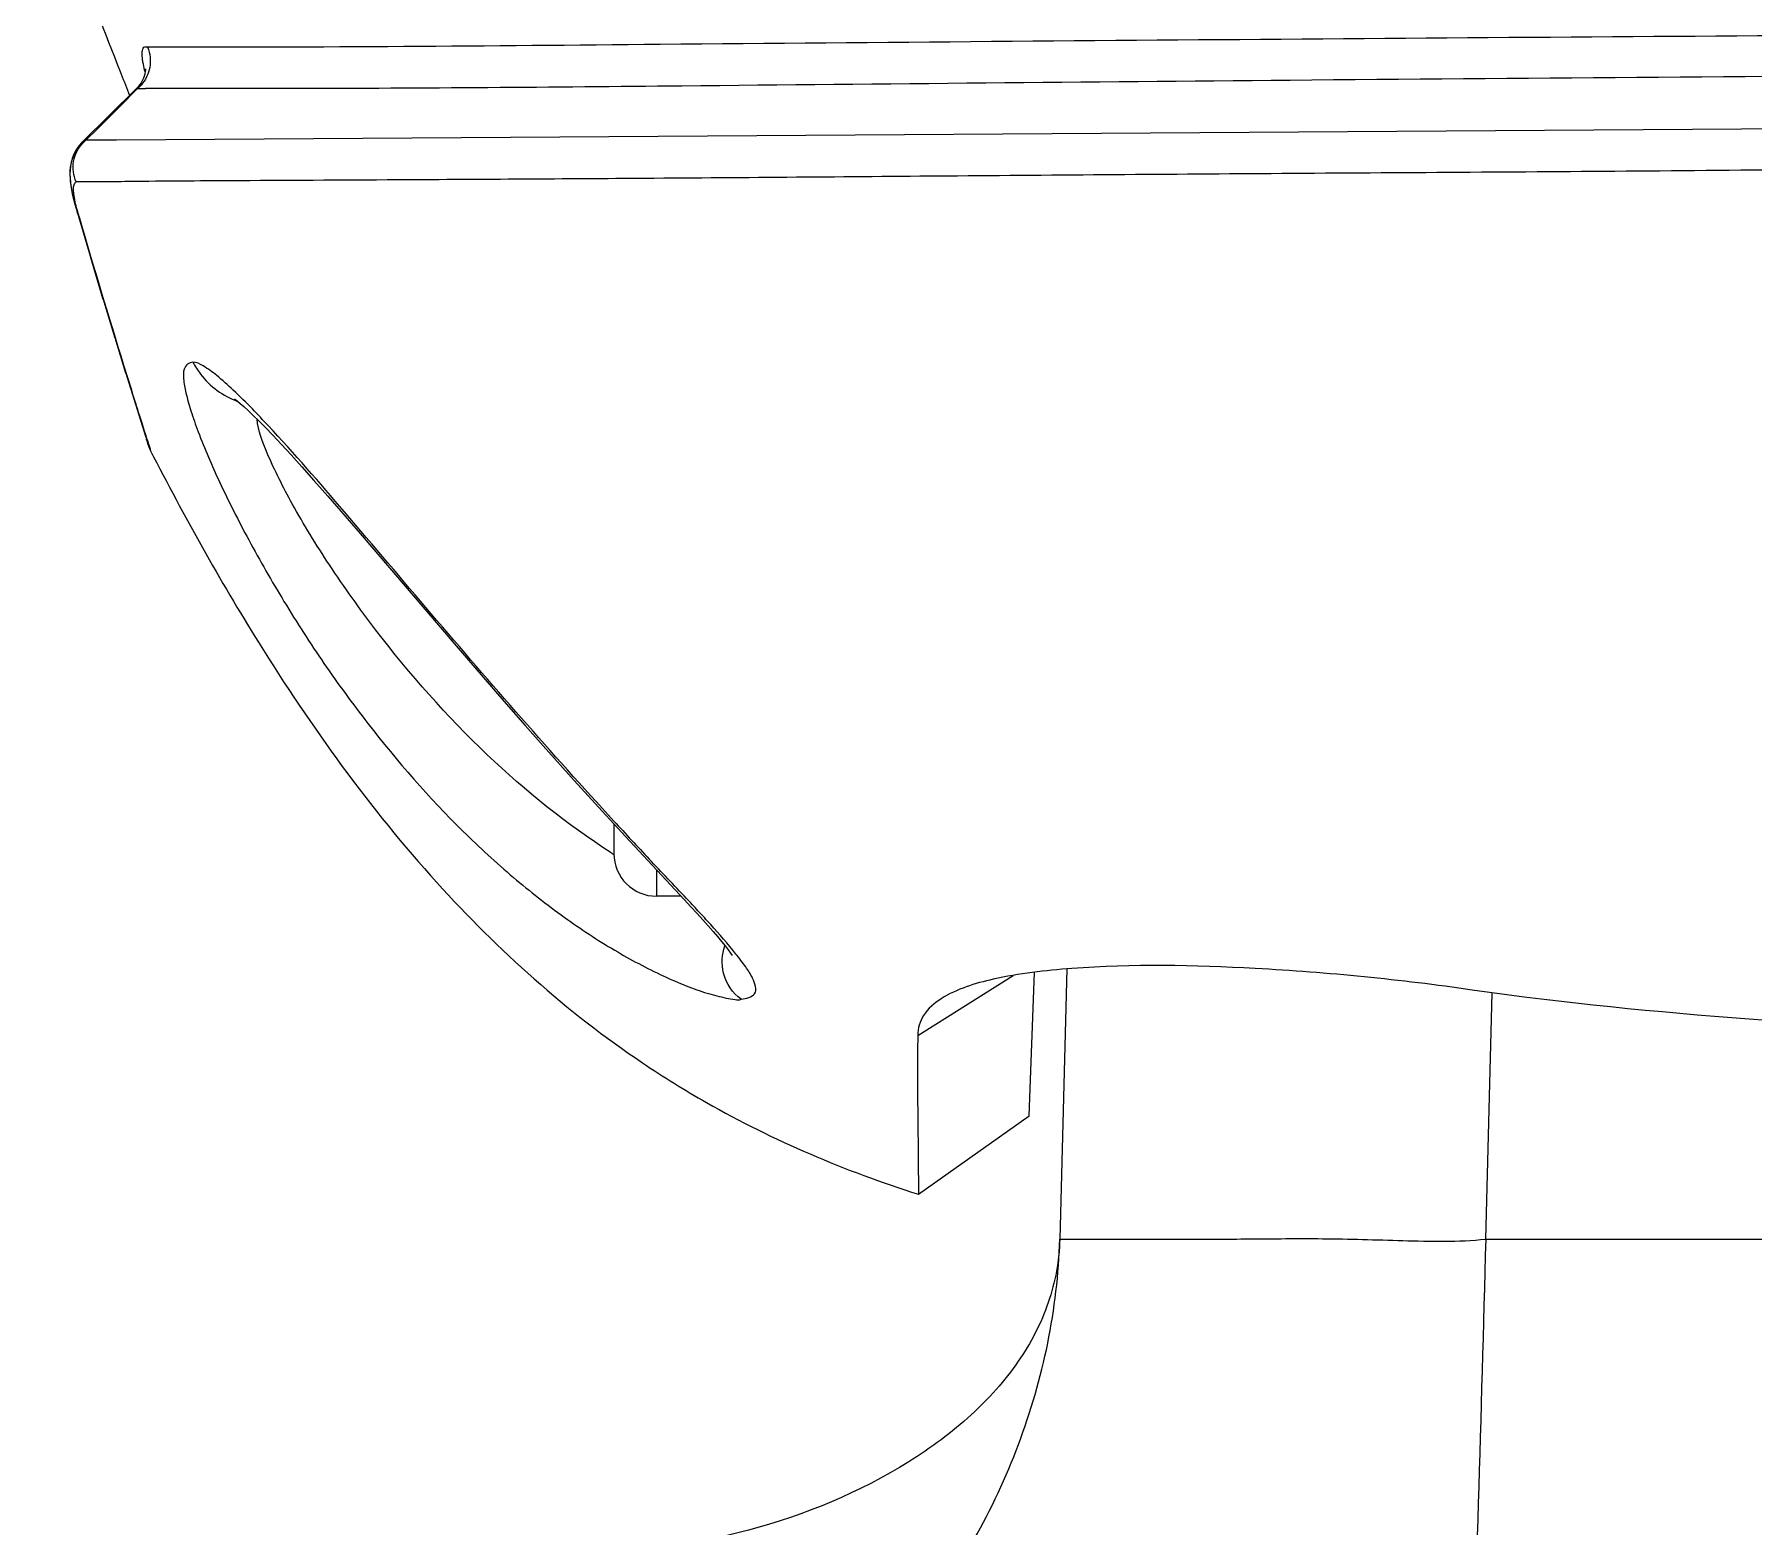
# Model space of a CAD drawing. Header units: millimetres. Extents: x 0 to 1173, y -4 to 841.
# Drawn here: x 346.63 to 362.77, y 688.99 to 703 of the extents above; entities that cross this region are included whole.
import ezdxf

# ---------------------------------------------------------------- set-up
doc = ezdxf.new("R2010")
doc.units = ezdxf.units.MM
doc.header["$LTSCALE"] = 65.395
doc.layers.get('0').update_dxf_attribs({"linetype": 'CONTINUOUS'})

msp = doc.modelspace()

# ---------------------------------------------------------------- linework, layer by layer
at = {"color": 7, "linetype": 'Continuous'}
for p, q in [((347.5907, 702.4932), (347.0789, 701.9873)), ((347.4391, 702.3309), (347.6005, 702.4918)), ((347.6029, 702.5061), (347.5901, 702.4926)), ((347.5907, 702.4932), (347.591, 702.4934)), ((347.2229, 702.1151), (347.4391, 702.3309)), ((347.5157, 702.4518), (347.525, 702.4285)), ((347.1142, 702.0064), (347.2229, 702.1151)), ((347.4014, 702.0082), (347.1144, 702.0061)), ((365.2625, 702.127), (347.4014, 702.0082)), ((346.9658, 701.6546), (346.9685, 701.6202)), ((346.9965, 701.4645), (347.0074, 701.4218)), ((347.0174, 701.3858), (347.0347, 701.328)), ((347.0314, 701.3385), (347.0344, 701.3289)), ((347.0326, 701.3348), (347.1601, 700.9007)), ((347.1544, 700.9202), (347.2752, 700.516)), ((347.2726, 700.5247), (347.3854, 700.1535)), ((347.3853, 700.1539), (347.4874, 699.8236)), ((347.4852, 699.8306), (347.6766, 699.2212)), ((347.6674, 699.2512), (347.6762, 699.2227)), ((347.6818, 699.2041), (347.6825, 699.2017)), ((349.3845, 698.6676), (349.6893, 698.315)), ((349.6893, 698.315), (350.5896, 697.2607)), ((350.5896, 697.2607), (351.0379, 696.7421)), ((351.6971, 695.9988), (351.9596, 695.7105)), ((351.9596, 695.7105), (352.1798, 695.4719)), ((352.0711, 695.5893), (352.0711, 695.3114)), ((352.4711, 695.1595), (352.4711, 694.9114)), ((352.7027, 694.9114), (352.4711, 694.9114)), ((354.923, 693.6052), (355.8203, 694.1677)), ((355.9705, 692.8493), (356.0176, 694.197)), ((356.3223, 694.229), (356.2559, 691.6929)), ((360.2545, 691.6929), (360.3151, 694.0055)), ((354.9301, 692.1145), (355.9705, 692.8494)), ((354.9294, 692.1147), (354.93, 692.1145)), ((360.2545, 691.6929), (378.7677, 691.6929))]:
    msp.add_line(p, q, dxfattribs=at)
for points in [[(347.6772, 702.6544), (347.6746, 702.6715), (347.6739, 702.6779), (347.6739, 702.6743), (347.6728, 702.6574), (347.6672, 702.6269), (347.6544, 702.588), (347.633, 702.5464), (347.6029, 702.5061)], [(347.0783, 701.9867), (347.052, 701.9577), (347.0241, 701.9182), (347.0023, 701.877), (346.9863, 701.8355), (346.9755, 701.7951), (346.9689, 701.7566), (346.9656, 701.72), (346.9648, 701.6843), (346.9661, 701.6493), (346.9691, 701.6147), (346.9736, 701.5793), (346.9797, 701.5427), (346.9873, 701.5047), (346.9965, 701.4645)], [(347.0783, 701.9867), (347.0541, 701.9602), (347.0262, 701.9214), (347.0041, 701.8808), (346.9877, 701.8398)], [(346.9877, 701.8398), (346.9765, 701.7997), (346.9695, 701.7614), (346.9659, 701.7249), (346.9648, 701.6894), (346.9658, 701.6546)], [(346.9685, 701.6202), (346.9728, 701.5852), (346.9786, 701.5491), (346.9859, 701.5117), (346.9947, 701.4722)], [(346.9947, 701.4722), (347.0052, 701.4302), (347.0201, 701.3763)], [(348.5113, 699.5783), (348.5088, 699.5798), (348.5095, 699.5793), (348.5191, 699.5724), (348.5367, 699.5588), (348.563, 699.5371), (348.5977, 699.5068), (348.6391, 699.469), (348.6857, 699.4247), (348.7386, 699.3727), (348.7999, 699.3106), (348.8705, 699.2373), (348.9504, 699.1522), (349.0412, 699.0536), (349.1426, 698.9414), (349.2557, 698.8143), (349.3845, 698.6676)], [(347.6762, 699.2227), (347.6799, 699.2103), (347.6809, 699.207)], [(351.0379, 696.7421), (351.2372, 696.5145), (351.4077, 696.3218), (351.6971, 695.9988)], [(352.1798, 695.4719), (352.7311, 694.8808), (352.7936, 694.8131), (352.8518, 694.7495), (352.9059, 694.6897), (352.9559, 694.6336), (353.0019, 694.5809), (353.0437, 694.532), (353.0812, 694.4868), (353.1143, 694.4454), (353.143, 694.408), (353.1663, 694.3758), (353.1805, 694.3549)]]:
    msp.add_lwpolyline(points, dxfattribs=at)
for centre, radius, start, end in [((385.0446, 717.5138), 40.4387, 198.21171, 201.56416), ((383.53, 716.9251), 38.8138, 201.57763, 201.89407), ((347.3671, 702.7637), 0.358, 310.64717, 317.81149), ((347.6679, 717.7747), 15.2828, 269.74669, 270.02249), ((347.3349, 701.7434), 0.343, 130.01615, 136.46851), ((347.3564, 701.4282), 0.3368, 197.13192, 207.62778), ((341.7708, 692.7593), 9.6402, 42.95457, 44.23621), ((348.1333, 699.3041), 0.4628, 192.94359, 207.129), ((382.3936, 723.4824), 41.1817, 222.58189, 223.26089), ((355.6028, 700.877), 6.5989, 237.38398, 237.64697), ((352.4711, 695.3114), 0.4, 180.0019, 270), ((343.8935, 686.4579), 12.2307, 42.01935, 42.84904)]:
    msp.add_arc(centre, radius, start, end, dxfattribs=at)
for points, knots in [([(364.9417, 703.0003), (360.7966, 702.9737), (355.0475, 702.9303), (349.2981, 702.8761), (347.6939, 702.8803)], [0, 0, 0, 0, 0.7209819, 1, 1, 1, 1]), ([(347.6939, 702.8804), (347.7179, 702.8214), (347.7332, 702.6888), (347.6741, 702.5692), (347.6324, 702.5232)], [0, 0, 0, 0, 0.5065385, 1, 1, 1, 1]), ([(347.6545, 702.7196), (347.652, 702.7323), (347.6452, 702.7719), (347.6405, 702.8125), (347.6434, 702.8397)], [0, 0, 0, 0, 0.3210306, 1, 1, 1, 1]), ([(347.6434, 702.8397), (347.6449, 702.8538), (347.6512, 702.8859), (347.6834, 702.8844), (347.6942, 702.8805)], [0, 0, 0, 0, 0.5534222, 1, 1, 1, 1]), ([(347.5901, 702.4926), (347.5912, 702.4936), (347.5952, 702.4945), (347.5986, 702.4928), (347.6005, 702.4918)], [0, 0, 0, 0, 0.4132677, 1, 1, 1, 1]), ([(364.9293, 702.6183), (362.759, 702.6027), (358.6852, 702.5743), (353.3984, 702.5214), (349.817, 702.4886), (348.1388, 702.4919), (347.6739, 702.4919)], [0, 0, 0, 0, 0.3773393, 0.7082493, 0.9191716, 1, 1, 1, 1]), ([(347.0238, 701.6172), (346.9978, 701.6759), (346.9791, 701.8115), (347.0421, 701.9332), (347.0862, 701.9796)], [0, 0, 0, 0, 0.500393, 1, 1, 1, 1]), ([(365.252, 701.7411), (364.095, 701.7393), (361.8238, 701.7147), (358.5056, 701.6959), (355.3952, 701.6723), (352.6298, 701.6487), (350.3819, 701.6365), (348.7604, 701.6275), (347.7212, 701.6221), (347.2111, 701.6144), (347.0238, 701.6172)], [0, 0, 0, 0, 0.1904092, 0.3738092, 0.5460984, 0.7023158, 0.8289501, 0.9160634, 0.9691676, 1, 1, 1, 1]), ([(347.0044, 701.4873), (347.0025, 701.5009), (346.9986, 701.5394), (346.9977, 701.5831), (347.0115, 701.6049)], [0, 0, 0, 0, 0.3462181, 1, 1, 1, 1]), ([(347.0115, 701.6049), (347.0131, 701.6074), (347.0166, 701.612), (347.0211, 701.6156), (347.0235, 701.617)], [0, 0, 0, 0, 0.5187059, 1, 1, 1, 1]), ([(347.058, 701.272), (347.0512, 701.2933), (347.0299, 701.3641), (347.0118, 701.4362), (347.0044, 701.4873)], [0, 0, 0, 0, 0.3011218, 1, 1, 1, 1]), ([(347.5693, 699.582), (347.5368, 699.6859), (347.3624, 700.248), (347.1904, 700.8109), (347.058, 701.272)], [0, 0, 0, 0, 0.1849425, 1, 1, 1, 1]), ([(348.1201, 699.9237), (348.1022, 699.9213), (348.0639, 699.9105), (348.0273, 699.8483), (348.0305, 699.7527), (348.0544, 699.6229), (348.1022, 699.4568), (348.2012, 699.1754), (348.3778, 698.7683), (348.6474, 698.237), (348.974, 697.6683), (349.3449, 697.0917), (349.8849, 696.3531), (350.4763, 695.6749), (351.1148, 695.0887), (351.5902, 694.716), (352.0598, 694.4057), (352.4477, 694.1993), (352.7413, 694.0716), (352.9384, 694.0011), (353.0939, 693.9611), (353.1986, 693.9422), (353.2489, 693.9364), (353.2668, 693.9445)], [0, 0, 0, 0, 0.0064716, 0.0133511, 0.0240366, 0.0401082, 0.0609682, 0.0860053, 0.1473636, 0.2203183, 0.3001481, 0.3830866, 0.4666746, 0.628988, 0.7055238, 0.7780602, 0.8459529, 0.9076455, 0.9357786, 0.9609653, 0.982992, 0.9929442, 1, 1, 1, 1]), ([(348.6777, 699.4845), (348.6193, 699.5444), (348.5111, 699.652), (348.3568, 699.7903), (348.2348, 699.8818), (348.1533, 699.9247), (348.1201, 699.9237)], [0, 0, 0, 0, 0.3503606, 0.6395029, 0.8607629, 1, 1, 1, 1]), ([(348.1201, 699.9237), (348.1403, 699.8847), (348.2404, 699.7253), (348.403, 699.6052), (348.5384, 699.5563)], [0, 0, 0, 0, 0.2336924, 1, 1, 1, 1]), ([(347.7214, 699.0931), (347.7258, 699.0864), (347.7022, 699.1741), (347.6837, 699.2141), (347.6275, 699.3989), (347.5913, 699.5116), (347.5693, 699.582)], [0, 0, 0, 0, 0.0466343, 0.2502226, 0.568303, 1, 1, 1, 1]), ([(352.0459, 695.3187), (351.6293, 695.5853), (350.8319, 696.229), (349.9881, 697.1826), (349.4096, 697.9947), (349.0663, 698.5504), (348.8379, 699.0049), (348.7307, 699.2789), (348.722, 699.3896)], [0, 0, 0, 0, 0.2779457, 0.5717774, 0.7125917, 0.8382601, 0.9376438, 1, 1, 1, 1]), ([(352.0711, 695.6171), (351.4862, 696.253), (350.6429, 697.2201), (349.5827, 698.4753), (349.0723, 699.0646), (348.8264, 699.3283)], [0, 0, 0, 0, 0.5257742, 0.7805926, 1, 1, 1, 1]), ([(347.7214, 699.0931), (348.0352, 698.481), (348.8271, 697.0612), (350.28, 695.0374), (351.6292, 693.8257), (352.3388, 693.3479)], [0, 0, 0, 0, 0.277387, 0.6550337, 1, 1, 1, 1]), ([(352.8604, 694.7756), (352.8247, 694.8143), (352.673, 694.9762), (352.5195, 695.1365), (352.4034, 695.2597)], [0, 0, 0, 0, 0.2373162, 1, 1, 1, 1]), ([(353.2668, 693.9445), (353.3116, 693.9501), (353.4338, 693.977), (353.3787, 694.1449), (353.3047, 694.2544), (353.174, 694.4271), (353.0611, 694.5548), (352.9799, 694.6449)], [0, 0, 0, 0, 0.1470504, 0.3068948, 0.4405682, 0.6049664, 1, 1, 1, 1]), ([(353.2668, 693.9445), (353.1856, 694.0006), (353.0722, 694.1696), (353.0842, 694.3653), (353.1135, 694.4457)], [0, 0, 0, 0, 0.535306, 1, 1, 1, 1]), ([(360.128, 694.0305), (359.453, 694.1293), (358.2013, 694.251), (356.9409, 694.2758), (356.368, 694.2332)], [0, 0, 0, 0, 0.5428387, 1, 1, 1, 1]), ([(356.368, 694.2332), (356.1209, 694.2149), (355.7038, 694.1665), (355.2906, 694.0419), (355.1442, 693.9486)], [0, 0, 0, 0, 0.5879132, 1, 1, 1, 1]), ([(355.1442, 693.9486), (355.08, 693.9077), (354.9672, 693.8139), (354.9227, 693.6701), (354.923, 693.6052)], [0, 0, 0, 0, 0.5400302, 1, 1, 1, 1]), ([(354.923, 693.6052), (354.9214, 693.4805), (354.92, 693.2518), (354.9222, 692.9378), (354.9252, 692.6806), (354.9271, 692.4759), (354.9281, 692.3209), (354.93, 692.2212), (354.9302, 692.1652), (354.9318, 692.1383), (354.9296, 692.1243), (354.9317, 692.1155), (354.9301, 692.1145)], [0, 0, 0, 0, 0.2510259, 0.4602532, 0.6318005, 0.7686057, 0.8721769, 0.9439796, 0.9685389, 0.985883, 0.9962743, 1, 1, 1, 1]), ([(352.3388, 693.3479), (352.5344, 693.2162), (353.3493, 692.7103), (354.2409, 692.3322), (354.93, 692.1145)], [0, 0, 0, 0, 0.2460169, 1, 1, 1, 1]), ([(356.2559, 691.6929), (356.2506, 691.4918), (356.1764, 691.0827), (355.8792, 690.5168), (355.424, 690.012), (354.6063, 689.4064), (353.287, 688.8687), (352.124, 688.7259), (351.5108, 688.7205)], [0, 0, 0, 0, 0.0989164, 0.2006459, 0.310436, 0.4303334, 0.6984658, 1, 1, 1, 1]), ([(351.5109, 686.2972), (351.8397, 686.3001), (352.4998, 686.3841), (353.7285, 686.8755), (354.9865, 687.9958), (355.9623, 689.728), (356.2388, 691.0379), (356.2559, 691.6929)], [0, 0, 0, 0, 0.1254639, 0.2508744, 0.5002313, 0.7499489, 1, 1, 1, 1]), ([(356.2559, 691.6929), (356.2559, 691.6912), (356.2659, 691.6918), (356.277, 691.6905), (356.3029, 691.6915), (356.3527, 691.6922), (356.4406, 691.6936), (356.5719, 691.6936), (356.7392, 691.6932), (356.9402, 691.6927), (357.1731, 691.6923), (357.5409, 691.6924), (358.061, 691.6938), (358.7442, 691.702), (359.4837, 691.6785), (359.9962, 691.6648), (360.2545, 691.6929)], [0, 0, 0, 0, 0.0012525, 0.0048633, 0.010868, 0.0192526, 0.0430877, 0.0761385, 0.1180633, 0.1684941, 0.2269329, 0.2928201, 0.4443541, 0.617133, 0.8050942, 1, 1, 1, 1]), ([(360.2545, 691.6929), (360.2113, 690.0415), (360.1341, 687.6236), (360.0394, 684.6091), (360.0148, 683.2448), (360.0212, 682.6479)], [0, 0, 0, 0, 0.5477011, 0.8020759, 1, 1, 1, 1])]:
    msp.add_open_spline(points, degree=3, knots=knots, dxfattribs=at)
for points in [[(347.6705, 702.6482), (347.6646, 702.6719), (347.6592, 702.6957), (347.6545, 702.7196)], [(347.1142, 702.0064), (347.1009, 702.0034), (347.088, 701.9964), (347.0783, 701.9868)], [(365.3412, 693.605), (363.5998, 693.6912), (361.8539, 693.7837), (360.128, 694.0305)]]:
    msp.add_open_spline(points, degree=3, dxfattribs=at)

doc.saveas('drawing.dxf')
